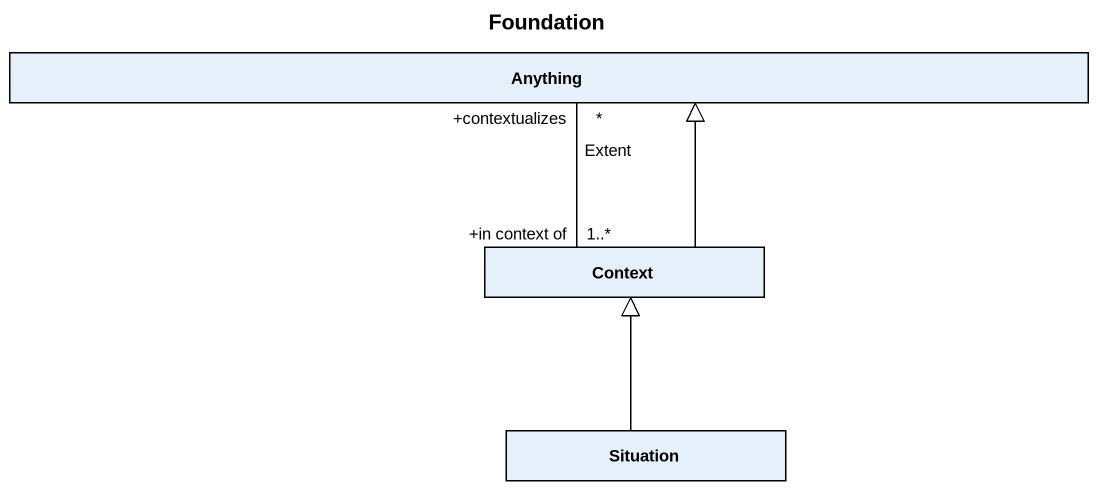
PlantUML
@startuml
title Foundation
hide circle
hide empty members
class Anything
class Context
class Situation
Context "+in context of\n1..*" -up- "+contextualizes\n*" Anything : Extent
Context -up-|> Anything
Situation -up-|> Context
@enduml
